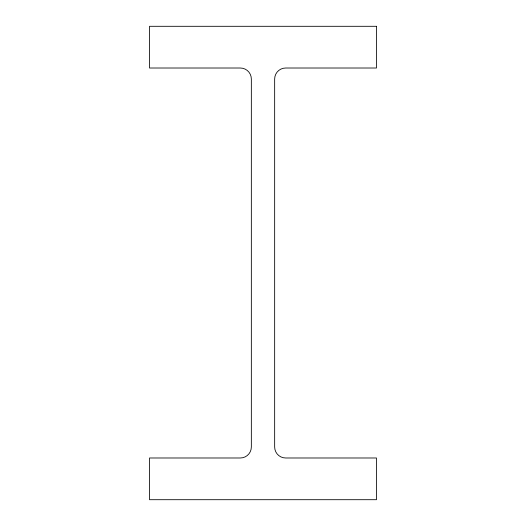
<?xml version="1.0" encoding="UTF-8"?>
<svg xmlns="http://www.w3.org/2000/svg" width="526" height="526" viewBox="0 0 526 526"><rect width="100%" height="100%" fill="white"/><g stroke="black" fill="none" stroke-linecap="round" stroke-linejoin="round"><path stroke-width="0.79" d="M376.478 26.3L149.522 26.3L149.522 68.012L240.343 68.012A11 11 0 0 1 251.343 79.012L251.343 446.988A11 11 0 0 1 240.343 457.988L149.522 457.988L149.522 499.7L376.478 499.7L376.478 457.988L285.657 457.988A11 11 0 0 1 274.657 446.988L274.657 79.012A11 11 0 0 1 285.657 68.012L376.478 68.012L376.478 26.3"/></g></svg>
